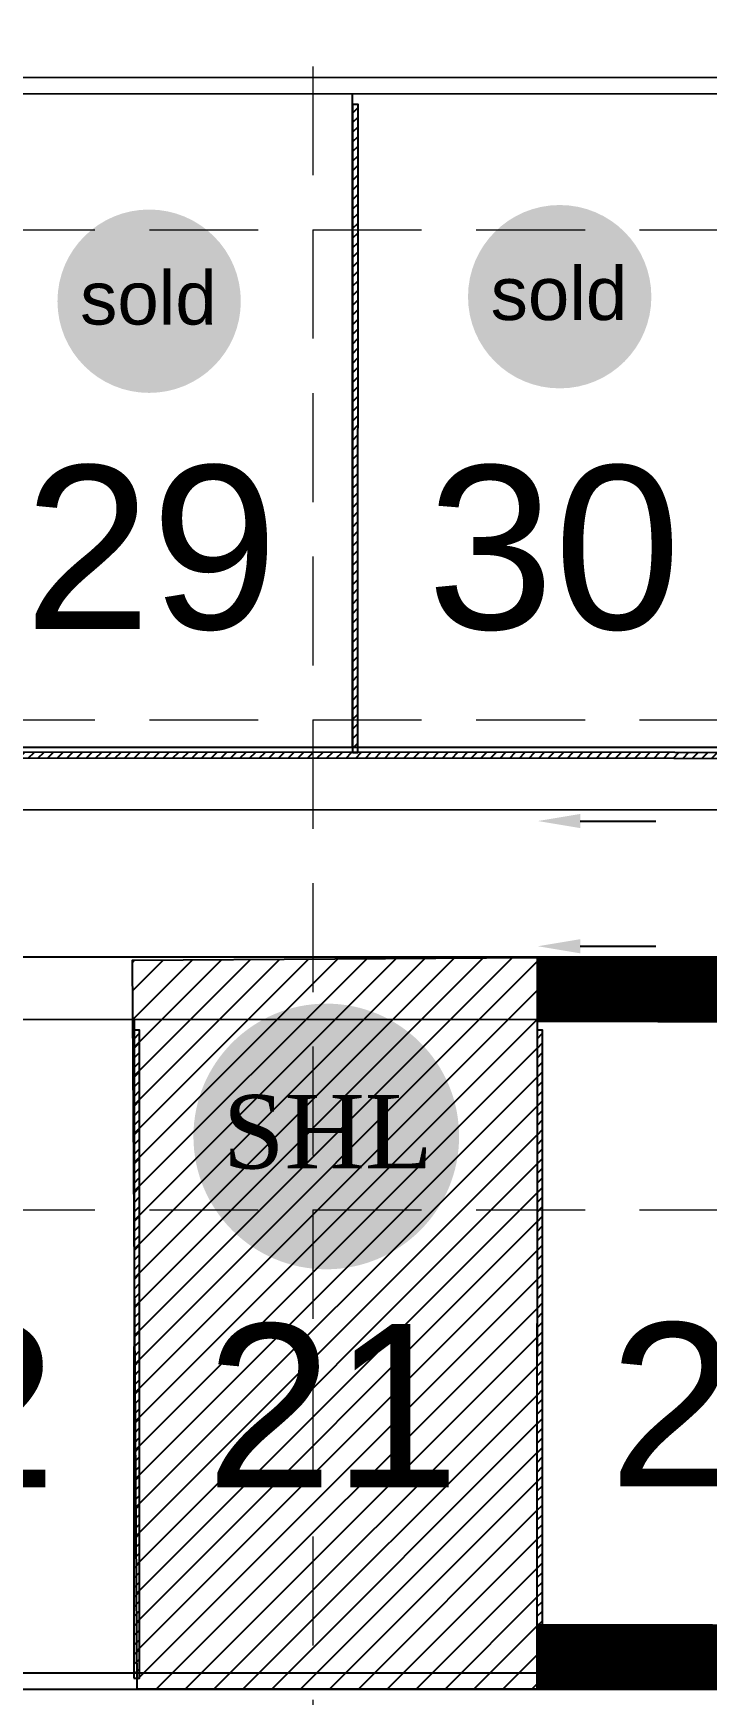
# Model space of a CAD drawing. Header units: inches. Extents: x 2468858 to 2474627, y 7110391 to 7114000.
# Drawn here: x 2472051.5 to 2472175.2, y 7112196.2 to 7112501.3 of the extents above; entities that cross this region are included whole.
import ezdxf
from ezdxf.enums import TextEntityAlignment as Align

# ---------------------------------------------------------------- set-up
doc = ezdxf.new("R2010")
doc.units = ezdxf.units.IN
doc.header["$MEASUREMENT"] = 0
doc.linetypes.add('DASHED2', pattern=[0.625, 0.5, -0.125])
doc.linetypes.add('HIDDEN', pattern=[0.375, 0.25, -0.125])
for name, color, linetype in [('100-YR_FP', 150, 'DASHED2'), ('BASE', 7, 'Continuous'), ('EROSION BLANKET', 84, 'Continuous'), ('FLOW', 250, 'Continuous'), ('fut-apvmt', 157, 'Continuous'), ('fut-arow', 157, 'Continuous'), ('fut-lotno', 157, 'Continuous'), ('fut-lots', 157, 'Continuous'), ('fut-pvmt', 157, 'Continuous'), ('fut-srow', 157, 'Continuous'), ('FUTURE', 250, 'Continuous'), ('GRID', 254, 'HIDDEN'), ('PWall 2', 7, 'Continuous'), ('SODDED LOT', 2, 'Continuous')]:
    doc.layers.add(name, color=color, linetype=linetype)
doc.styles.add('DRHorton', font='dutcheb.ttf')
doc.styles.add('ryland', font='ARIAL.TTF', dxfattribs={"height": 25})
doc.styles.get("Standard").update_dxf_attribs({"font": 'ARIAL.TTF'})
pattern_1 = [(45, (0, 0), (-2.651650429449553, 2.651650429449553), [])]
pattern_2 = [(45, (0, 0), (-0.8838834764831843, 0.8838834764831844), [])]

# ---------------------------------------------------------------- blocks, each defined once
blk = doc.blocks.new('1D')
at = {"layer": 'FLOW'}
for p, q in [((7.374988476562976, 11.5), (21.23339298212704, 11.49999999999864)), ((7.374988476562976, -11.5), (21.23339298212704, -11.50000000000227))]:
    blk.add_line(p, q, dxfattribs=at)
for points in [[(7.374988476562976, 10.20000187255755), (7.374988476562976, 12.79999812744245), (-0.4250002880862667, 11.5)], [(7.374988476562976, -12.79999812744245), (7.374988476562976, -10.20000187255755), (-0.4250002880862667, -11.5)]]:
    blk.add_solid(points, dxfattribs=at)
blk = doc.blocks.new('Sold')
h = blk.add_hatch(color=7)
h.paths.add_polyline_path([(38.78496247210744, 18.77409050585028, 1), (0.5207856342430404, 18.77409050585028, 1)])
h.paths.add_polyline_path([(2.416219880599712, 10.89449421479345), (36.58703529336928, 10.89449421479345), (36.58703529336928, 27.85845966292506), (2.416219880599712, 27.85845966292506)], flags=24)
at = {"layer": 'BASE', "color": 7, "style": 'ryland'}
blk.add_text('sold', height=11.12714691139804, dxfattribs=at).set_placement((19.50162758698563, 13.90398517682713), align=Align.CENTER)

msp = doc.modelspace()

# ---------------------------------------------------------------- hatches: boundary and pattern name
h = msp.add_hatch(color=162)
h.paths.add_polyline_path([(2472129.74196782, 7112298.711991615, 1), (2472080.955142355, 7112298.711991615, 1)])
h.paths.add_polyline_path([(2472083.371821019, 7112288.665506344), (2472126.939610667, 7112288.665506344), (2472126.939610667, 7112310.294562289), (2472083.371821019, 7112310.294562289)], flags=24)
at = {"layer": 'PWall 2'}
h = msp.add_hatch(dxfattribs=at)
h.set_pattern_fill('ANSI31', color=4, scale=10, style=0)
h.set_pattern_definition([(45, (-33.88386293267831, 170.0086364978924), (-0.8838834764831843, 0.8838834764831844), [])])
h.paths.add_polyline_path([(2472110.15504433, 7112369.213092909), (2472111.155044297, 7112369.212838187), (2472111.185356297, 7112488.212834326), (2472110.185356329, 7112488.213089048)])
h = msp.add_hatch(dxfattribs=at)
h.set_pattern_fill('ANSI31', color=4, scale=10, style=0)
h.set_pattern_definition(pattern_2)
h.paths.add_polyline_path([(2472633.822310874, 7112368.079702943), (2472633.427275538, 7112369.079803598), (2471937.226679081, 7112369.257141692), (2471936.831134301, 7112368.257242414)])
h = msp.add_hatch(dxfattribs=at)
h.set_pattern_fill('ANSI31', color=4, scale=10, style=0)
h.set_pattern_definition([(45, (-73.99999759998173, 0.01884947903454304), (-0.8838834764831843, 0.8838834764831844), [])])
h.paths.add_polyline_path([(2472070.038909663, 7112199.22330589), (2472071.03890963, 7112199.223051168), (2472071.069221629, 7112318.223047307), (2472070.069221662, 7112318.223302029)])
h = msp.add_hatch(dxfattribs=at)
h.set_pattern_fill('ANSI31', color=4, scale=10, style=0)
h.set_pattern_definition(pattern_2)
h.paths.add_polyline_path([(2472144.038907262, 7112199.204456411), (2472145.03890723, 7112199.204201689), (2472145.069219229, 7112318.204197828), (2472144.069219262, 7112318.20445255)])
at = {"layer": 'SODDED LOT'}
h = msp.add_hatch(dxfattribs=at)
h.set_pattern_fill('ANSI31', color=256, scale=30, style=0)
h.set_pattern_definition(pattern_1)
h.paths.add_polyline_path([(2473645.389732527, 7113690.662114829), (2473644.980261281, 7113704.579298063), (2473380.054956657, 7113706.216613738), (2473375.550821241, 7113692.299430504), (2473381.692825544, 7113694.755404015), (2473634.334105463, 7113693.936746178)])
h.paths.add_polyline_path([(2473661.809035309, 7113026.940515365), (2473687.470569496, 7113025.60790142), (2473728.462364588, 7113019.277967558), (2473771.120504986, 7113012.614889023), (2473800.781245369, 7113000.621337084), (2473816.111506274, 7112991.959328819), (2473817.619227148, 7112992.300124087), (2473826.575664139, 7112958.986996626), (2473778.330737143, 7112869.434752566), (2473754.227276703, 7112818.273463425), (2473704.86338264, 7112707.307095521), (2473675.949419809, 7112628.519839324), (2473649.367239338, 7112551.597371821), (2473609.353558484, 7112401.128993845), (2473621.993643042, 7112397.241045596), (2473660.238003101, 7112541.41898547), (2473686.990365984, 7112623.568564006), (2473721.047678514, 7112713.975947259), (2473756.535975297, 7112795.800357839), (2473776.214982778, 7112842.137003127), (2473803.694870643, 7112892.799998729), (2473821.263967139, 7112931.75420674), (2473838.193511305, 7112953.920266058), (2473843.824646424, 7112970.357589094), (2473841.572192376, 7112984.993566972), (2473834.364358742, 7112995.80167317), (2473821.750641833, 7113003.45741653), (2473803.505805903, 7113011.563496179), (2473780.756061879, 7113020.119912117), (2473754.177165291, 7113027.775655476), (2473717.912745276, 7113032.729363472), (2473683.74981727, 7113037.761860267), (2473675.215761692, 7113037.54026622), (2473668.455002985, 7113034.659614121), (2473663.024249125, 7113029.009084909)])
h.paths.add_polyline_path([(2473971.464658855, 7113199.839788438), (2473953.302563901, 7113211.943771617), (2473941.194500598, 7113192.085680273), (2473861.097211496, 7113065.572481684), (2473810.525347476, 7113087.499865325), (2473761.172093838, 7113101.509023178), (2473720.95832148, 7113106.990869088), (2473697.201214122, 7113110.438458554), (2473674.116111585, 7113113.73521317), (2473679.512626134, 7113105.343470139), (2473686.707984233, 7113099.948777562), (2473703.497142397, 7113097.551135438), (2473742.471973274, 7113092.15644286), (2473787.442933217, 7113083.165282688), (2473826.417764094, 7113069.978255408), (2473851.001878775, 7113058.589461925), (2473862.394522389, 7113053.194769348), (2473874.386780521, 7113053.494473512), (2473885.779424136, 7113058.289757762), (2473895.972838718, 7113069.678551245), (2473937.945742176, 7113137.711634419), (2473969.870961414, 7113198.612899031)])
h.paths.add_polyline_path([(2474189.416848989, 7113705.551672944), (2474212.712554675, 7113695.293942509), (2474173.054402458, 7113585.508445853), (2474125.455321901, 7113471.585122614), (2474078.43520281, 7113374.029138847), (2473995.236334419, 7113231.37643518), (2473980.717756049, 7113211.838787461), (2473961.731921558, 7113224.119598124), (2474019.247830035, 7113316.225651658), (2474060.011540129, 7113393.259801997), (2474123.11153083, 7113524.999362424), (2474155.499133685, 7113608.173918095)])
h.paths.add_polyline_path([(2472149.873040067, 7113580.614364911), (2472139.148570076, 7113587.251089433), (2472148.340979824, 7113599.503492412), (2472129.956160329, 7113617.371573845), (2472301.037052448, 7113620.945195421), (2472421.049006891, 7113670.46532596), (2472435.85899769, 7113657.702404355), (2472418.495562422, 7113656.681375915), (2472386.322136353, 7113644.428972937), (2472349.55251346, 7113630.645014077), (2472301.037052448, 7113613.797961084), (2472253.542959565, 7113608.182273815), (2472206.048850584, 7113607.671755188), (2472182.046466134, 7113606.650726748), (2472168.768551675, 7113602.566586546), (2472156.001313231, 7113590.314183568)])
h.paths.add_polyline_path([(2472770.944190936, 7113693.310005479), (2472783.830598921, 7113696.401701207), (2473029.187968581, 7113695.371135965), (2473046.198032273, 7113689.703022722), (2473045.682575309, 7113705.676788392), (2472771.459647899, 7113707.222640663)])
h.paths.add_polyline_path([(2472613.25566626, 7113048.108286493), (2472742.648741046, 7113047.886798215), (2472742.87030657, 7112984.098059427), (2472740.21153638, 7112975.017022381), (2472732.235258004, 7112966.821947263), (2472722.708037058, 7112964.607055664), (2472628.32199311, 7112964.828543942), (2472620.345698637, 7112967.707900377), (2472615.692870926, 7112974.131069267), (2472614.141928356, 7112982.326153199), (2472613.25566626, 7112995.17249098)])
h.paths.add_polyline_path([(2471336.502572813, 7111475.409809669), (2471335.525215156, 7111275.421962208), (2470491.65566758, 7111254.319009608), (2470479.591502068, 7111328.940815985), (2470466.019325927, 7111461.601797266), (2470553.434748502, 7111470.895737706), (2470638.396353825, 7111473.121047513)])
h.paths.add_polyline_path([(2473446.669957869, 7112356.475347456), (2473471.901222884, 7112308.470748853), (2473532.944617408, 7112257.211597308), (2473501.202056119, 7112186.425154553), (2473329.466624929, 7112103.434151486), (2473116.221671941, 7112035.902252859), (2473103.199095489, 7112106.688704428), (2473072.634820429, 7112126.647161367), (2472815.113577552, 7111934.940749092), (2472802.328841163, 7111780.662735707), (2472622.312020224, 7111675.221525958), (2472617.639440922, 7111803.674150622), (2472501.02186258, 7111721.103260465), (2472320.823848562, 7111594.383918859), (2472182.918964897, 7111519.021362038), (2472068.917578947, 7111484.097246471), (2471932.851412254, 7111463.87801703), (2471923.657763002, 7111337.048341138), (2471693.816274129, 7111327.857780699), (2471696.080720789, 7111477.568776118), (2471836.918788149, 7111477.568776118), (2471858.778358393, 7111468.515732496), (2471876.578292554, 7111467.891380405), (2471898.125588052, 7111477.880952163), (2471906.24486022, 7111490.367923471), (2471909.367655969, 7111504.103581333), (2471908.118540889, 7111517.839248009), (2471903.746613962, 7111528.765339089), (2471899.686993976, 7111538.754910847), (2471899.784287061, 7111997.707666175), (2471902.817580898, 7112006.804471558), (2471908.608402881, 7112013.144673789), (2471915.226505843, 7112016.452595808), (2471926.256650618, 7112016.452595808), (2472502.649622258, 7112016.183062139), (2472510.043268945, 7112014.973606925), (2472516.227046173, 7112010.270138641), (2472519.856654546, 7112006.238600693), (2472597.233053336, 7111900.261805157), (2472601.632957659, 7111894.002533538), (2472601.971406885, 7111890.788304878), (2472601.971406885, 7111885.882386665), (2472602.140639546, 7111880.638123489), (2472603.494452546, 7111873.533002687), (2472605.525163997, 7111864.059502408), (2472610.940432095, 7111855.262674425), (2472618.724860869, 7111847.650040586), (2472625.66315853, 7111842.744122374), (2472634.124501853, 7111839.529902527), (2472648.17031374, 7111837.161523051), (2472661.031561385, 7111839.360725639), (2472670.846717708, 7111843.928307705), (2472681.248111553, 7111852.179554768), (2472689.31751377, 7111863.682023061), (2472693.243782347, 7111876.126810323), (2472698.537852622, 7111882.815669956), (2472979.470702941, 7112088.657853922), (2473047.701133173, 7112135.28063855), (2473102.112741889, 7112161.182180669), (2473168.61581742, 7112185.356962128), (2473235.478462052, 7112199.354265083), (2473286.974207946, 7112219.373627111), (2473338.946776884, 7112250.355984651), (2473378.045397276, 7112286.581494795), (2473406.654136052, 7112322.330358708), (2473434.970834597, 7112369.644376445)])
h.paths.add_polyline_path([(2469394.724905486, 7112321.676320895), (2469408.624455795, 7112317.353478573), (2469404.609023354, 7112306.546368362), (2469398.27700456, 7112300.525261207), (2469390.555033954, 7112297.128740351), (2469383.91413698, 7112297.746287995), (2469371.404554579, 7112301.14280885), (2469261.633598829, 7112337.75058437), (2469252.632829416, 7112344.02173733), (2469246.905061208, 7112352.883145862), (2469243.904799371, 7112361.062910974), (2469244.313932571, 7112369.379003008), (2469247.041438941, 7112379.876369851), (2469254.132952285, 7112392.282348847), (2469258.633353089, 7112404.824654765), (2469259.860720493, 7112413.958725954), (2469268.320051632, 7112441.055400455), (2469285.096009874, 7112497.600902268), (2469297.506818222, 7112549.941326289), (2469306.039247956, 7112604.220294979), (2469344.047345504, 7112603.832582519), (2469331.636537156, 7112539.473248536), (2469306.039247956, 7112437.894047284), (2469285.483846126, 7112378.574895947), (2469297.11898197, 7112353.373947457)])
h.paths.add_polyline_path([(2469215.249860867, 7111699.106633643), (2469133.159785945, 7111698.798917507), (2469133.122198361, 7111837.419818805), (2469136.778737795, 7111854.071763973), (2469131.497062569, 7111869.09912977), (2469132.541562757, 7111935.145816794), (2469148.787656804, 7112051.428643761), (2469175.431265205, 7112146.923470601), (2469214.079204837, 7112259.785767239), (2469218.218491184, 7112266.725430682), (2469223.725257278, 7112271.91577831), (2469228.760029568, 7112275.218729204), (2469234.8961422, 7112277.106125937), (2469242.605637269, 7112277.420690591), (2469249.213759802, 7112276.005145244), (2469256.451228871, 7112274.117739696), (2469362.495975355, 7112239.200851651), (2469368.946761254, 7112235.111484717), (2469372.093493935, 7112231.493969169), (2469374.61088008, 7112225.045354115), (2469375.554899885, 7112217.023898166), (2469372.565503838, 7112206.800489645), (2469260.699317991, 7112244.705763931), (2469237.570864979, 7112231.808533822), (2469223.882593913, 7112159.458214063), (2469213.797885519, 7112077.451070585), (2469211.78526762, 7111997.375764284), (2469212.590317999, 7111919.312397252)])
edge = h.paths.add_edge_path()
edge.add_line((2469946.693352725, 7111538.54450183), (2469944.938068919, 7111523.504258705))
edge.add_line((2469944.938068919, 7111523.504258705), (2469929.501468153, 7111368.536078713))
edge.add_line((2469929.501468153, 7111368.536078713), (2469627.824585896, 7111363.407253159))
edge.add_line((2469627.824585896, 7111363.407253159), (2469640.137924086, 7111528.555502986))
edge.add_line((2469640.137924086, 7111528.555502986), (2469611.098240044, 7111528.957837955))
edge.add_line((2469611.098240044, 7111528.957837955), (2469563.639690367, 7111542.057650204))
edge.add_line((2469563.639690367, 7111542.057650204), (2469395.722320586, 7111608.84997947))
edge.add_line((2469395.722320586, 7111608.84997947), (2469312.312575388, 7111524.841385443))
edge.add_line((2469312.312575388, 7111524.841385443), (2469259.937199554, 7111580.219713042))
edge.add_line((2469259.937199554, 7111580.219713042), (2469329.015193574, 7111646.449177034))
edge.add_line((2469329.015193574, 7111646.449177034), (2469327.644462137, 7111656.688979689))
edge.add_line((2469327.644462137, 7111656.688979689), (2469327.34236099, 7111668.014065214))
edge.add_line((2469327.34236099, 7111668.014065214), (2469328.701824201, 7111676.31913087))
edge.add_line((2469328.701824201, 7111676.31913087), (2469331.571809244, 7111684.926192343))
edge.add_line((2469331.571809244, 7111684.926192343), (2469335.650214973, 7111692.023248289))
edge.add_line((2469335.650214973, 7111692.023248289), (2469336.858635659, 7111699.724304683))
edge.add_line((2469336.858635659, 7111699.724304683), (2469350.604390777, 7111699.875306998))
edge.add_line((2469350.604390777, 7111699.875306998), (2469349.093868944, 7111695.194270473))
edge.add_line((2469349.093868944, 7111695.194270473), (2469344.260202298, 7111688.248216842))
edge.add_line((2469344.260202298, 7111688.248216842), (2469339.879679325, 7111679.792157685))
edge.add_arc((2469382.622613292, 7111662.984783349), 45.92870819232868, 158.5342579015488, 290.6103541808063)
edge.add_arc((2469402.887360178, 7111601.899039513), 18.5547117138763, 61.36080111762749, 102.75749779923768, ccw=False)
edge.add_line((2469411.780492812, 7111618.183680091), (2469554.002781286, 7111560.868790985))
edge.add_line((2469554.002781286, 7111560.868790985), (2469580.433838745, 7111552.504944425))
edge.add_line((2469580.433838745, 7111552.504944425), (2469597.927792269, 7111547.752760883))
edge.add_line((2469597.927792269, 7111547.752760883), (2469618.844453434, 7111543.76092142))
edge.add_line((2469618.844453434, 7111543.76092142), (2469652.775771097, 7111539.882862535))
edge.add_line((2469652.775771097, 7111539.882862535), (2469702.998577661, 7111539.882862535))
edge.add_line((2469702.998577661, 7111539.882862535), (2469903.741159914, 7111540.586038681))
edge.add_line((2469903.741159914, 7111540.586038681), (2469929.647166319, 7111539.769460959))
edge.add_line((2469929.647166319, 7111539.769460959), (2469946.693352725, 7111538.54450183))
at = {"layer": 'SODDED LOT', "linetype": 'Continuous', "ltscale": 300}
h = msp.add_hatch(dxfattribs=at)
h.set_pattern_fill('ANSI31', color=256, scale=30, style=0)
h.set_pattern_definition(pattern_1)
h.paths.add_polyline_path([(2473499.250884448, 7113199.920769706), (2473457.182810623, 7113199.920769706), (2473369.804848279, 7113199.895742773), (2473369.80642898, 7113163.472679074), (2473369.638394347, 7113150.651434059), (2473369.190281332, 7113137.494265215), (2473383.305531386, 7113137.214328689), (2473498.586990355, 7113130.68038028), (2473498.819508258, 7113138.969907672), (2473499.245785915, 7113153.186059828), (2473499.298351946, 7113199.868729575)])
h.paths.add_polyline_path([(2472496.752873851, 7112937.5881522), (2472496.342294716, 7112808.985320765), (2472417.216827295, 7112809.159385161), (2472416.220738202, 7112808.080767415), (2472368.18536607, 7112808.10205848), (2472368.129514662, 7112937.636625509)])
h.paths.add_polyline_path([(2473204.750021788, 7112780.682216627), (2473205.328728537, 7112780.103765662), (2473207.478217388, 7112775.80668928), (2473208.056924137, 7112771.261710172), (2473206.899510639, 7112766.303554218), (2473199.012203961, 7112743.845257646), (2473182.985871841, 7112698.170570697), (2473174.992704738, 7112675.135200867), (2473173.617061628, 7112671.560144345), (2473171.085895661, 7112666.005044037), (2473167.729340729, 7112662.099971764), (2473163.712487022, 7112659.734930732), (2473158.925274413, 7112657.479894949), (2473154.908420706, 7112656.874878753), (2473147.204847182, 7112658.029904296), (2473130.036908567, 7112661.60496927), (2473111.968745679, 7112664.297101595), (2473092.755489457, 7112665.919144431), (2473081.142704811, 7112666.294793555), (2473081.142704811, 7112680.419281712), (2473081.207978433, 7112794.916642416), (2473152.46662629, 7112795.049485483), (2473194.525215914, 7112785.045887812), (2473200.839865346, 7112783.274934296), (2473204.746767405, 7112780.822852612)])
h.paths.add_polyline_path([(2472761.261638986, 7112788.675131323), (2472761.267016466, 7112666.570554698), (2472633.089011817, 7112666.557732726), (2472633.189572245, 7112788.465795938), (2472761.260523198, 7112788.695129204)])
edge = h.paths.add_edge_path()
edge.add_line((2472938.466409251, 7112551.460824391), (2472913.506672344, 7112547.829062128))
edge.add_line((2472913.506672344, 7112547.829062128), (2472806.366268931, 7112532.294038731))
edge.add_line((2472806.366268931, 7112532.294038731), (2472804.621470331, 7112545.521715743))
edge.add_line((2472804.621470331, 7112545.521715743), (2472803.872543864, 7112551.131518625))
edge.add_line((2472803.872543864, 7112551.131518625), (2472802.050104988, 7112577.566249307))
edge.add_line((2472802.050104988, 7112577.566249307), (2472801.032939892, 7112578.540609293))
edge.add_line((2472801.032939892, 7112578.540609293), (2472800.547819895, 7112598.669854256))
edge.add_line((2472800.547819895, 7112598.669854256), (2472801.025206859, 7112617.280037863))
edge.add_line((2472801.025206859, 7112617.280037863), (2472801.598086713, 7112625.010419092))
edge.add_arc((2472817.342486338, 7112623.843639719), 15.78757402729651, 87.19165958542669, 175.7616958682836, ccw=False)
edge.add_line((2472818.116001104, 7112639.61225312), (2472859.17210135, 7112639.325943643))
edge.add_line((2472859.17210135, 7112639.325943643), (2472915.187065159, 7112639.45430705))
edge.add_arc((2472915.232669104, 7112619.553749297), 19.90061000543274, 0.49829362806252675, 90.13129828110442, ccw=False)
edge.add_line((2472935.132526519, 7112619.726820023), (2472935.128326815, 7112607.80241151))
edge.add_line((2472935.128326815, 7112607.80241151), (2472935.199210372, 7112599.582707657))
edge.add_line((2472935.199210372, 7112599.582707657), (2472935.233381392, 7112592.458416054))
edge.add_line((2472935.233381392, 7112592.458416054), (2472935.35604063, 7112589.791691012))
edge.add_line((2472935.35604063, 7112589.791691012), (2472935.708877714, 7112578.971155388))
edge.add_line((2472935.708877714, 7112578.971155388), (2472935.920412597, 7112574.701202083))
edge.add_line((2472935.920412597, 7112574.701202083), (2472937.065707393, 7112562.271994988))
edge.add_line((2472937.065707393, 7112562.271994988), (2472938.483719468, 7112551.418817008))
edge.add_line((2472938.483719468, 7112551.418817008), (2472938.466409251, 7112551.460824391))
edge = h.paths.add_edge_path()
edge.add_line((2471965.290372266, 7112666.771801337), (2471945.841793173, 7112666.771801337))
edge.add_line((2471945.841793173, 7112666.771801337), (2471905.019357613, 7112666.694362374))
edge.add_line((2471905.019357613, 7112666.694362374), (2471897.751050041, 7112666.758649729))
edge.add_arc((2471897.931389513, 7112687.147772066), 20.38991986258097, 177.7513421682232, 269.4932385508123, ccw=False)
edge.add_line((2471877.557170793, 7112687.947799292), (2471877.663945544, 7112711.496715721))
edge.add_line((2471877.663945544, 7112711.496715721), (2471877.727421505, 7112779.916811677))
edge.add_arc((2471893.317249539, 7112779.765574075), 15.5905615974897, 97.98937836270551, 179.4441885804615, ccw=False)
edge.add_line((2471891.150324863, 7112795.204811375), (2471965.406631217, 7112795.30773369))
edge.add_line((2471965.406631217, 7112795.30773369), (2471965.148512169, 7112781.891699628))
edge.add_line((2471965.148512169, 7112781.891699628), (2471965.336878946, 7112666.734324328))
edge.add_line((2471965.336878946, 7112666.734324328), (2471965.290372266, 7112666.771801337))
h.paths.add_polyline_path([(2471738.973153136, 7112489.180897773), (2471738.907910509, 7112362.111335826), (2471849.679306307, 7112338.95049324), (2471850.881010405, 7112344.249737312), (2471852.259427489, 7112347.676584686), (2471854.344727514, 7112352.375249961), (2471858.621342957, 7112358.663687613), (2471863.528161883, 7112363.849038429), (2471867.323919021, 7112368.057400626), (2471869.112713777, 7112372.113124729), (2471869.602529385, 7112376.403938038), (2471868.901054919, 7112381.049075596), (2471865.349903391, 7112390.821387546), (2471846.062571218, 7112438.24578766), (2471845.043763434, 7112441.106836997), (2471843.830916949, 7112445.422668788), (2471843.73388985, 7112450.708347096), (2471844.672670811, 7112455.185252268), (2471852.535523128, 7112477.256751278), (2471854.390381855, 7112482.342095784), (2471857.040177824, 7112487.586366815), (2471854.766573011, 7112488.989278179), (2471738.9944306, 7112489.187270725)])
h.paths.add_polyline_path([(2472036.20761987, 7112493.126650435), (2472036.177942998, 7112488.528566218), (2472036.170024, 7112358.635685508), (2471963.208280133, 7112358.716251781), (2471962.064968961, 7112493.205069852), (2472036.254374503, 7112493.204182372)])
h.paths.add_polyline_path([(2472258.222467441, 7112493.119559048), (2472258.222467441, 7112487.976705843), (2472259.242871422, 7112358.603854561), (2472333.101972606, 7112358.583949654), (2472332.220096853, 7112493.109898195), (2472258.222405453, 7112493.119068821)])
h.paths.add_polyline_path([(2472440.06873145, 7112320.105355661), (2472440.007951977, 7112331.649449443), (2472366.161248442, 7112331.563871021), (2472366.004418185, 7112197.033578056), (2472440.078882025, 7112197.064775088), (2472440.043254282, 7112203.012192238), (2472440.113053045, 7112320.02093519)])
h.paths.add_polyline_path([(2472303.287812336, 7113176.063170855), (2472269.95566425, 7113176.063170855), (2472173.809464796, 7113176.043333566), (2472173.842427044, 7113112.039582842), (2472193.898769876, 7113112.039582842), (2472303.222740177, 7113112.102247377), (2472303.272873169, 7113175.98742233)])
h.paths.add_polyline_path([(2472005.287852777, 7113112.169247885), (2471995.422981642, 7113112.169247885), (2471872.78353361, 7113112.166931986), (2471872.841136185, 7113048.017009092), (2471896.4889384, 7113048.196533603), (2472005.209918058, 7113048.148043389), (2472005.347315, 7113112.227770847)])
edge = h.paths.add_edge_path()
edge.add_line((2472807.607475037, 7112126.621030497), (2472816.958866554, 7112133.329068659))
edge.add_line((2472816.958866554, 7112133.329068659), (2472856.163315963, 7112079.662134737))
edge.add_line((2472856.163315963, 7112079.662134737), (2472864.149757341, 7112068.758716941))
edge.add_arc((2472848.686809846, 7112055.909191599), 20.10505027937197, -53.27134564890298, 39.72617804194982, ccw=False)
edge.add_line((2472860.710153659, 7112039.795462972), (2472849.328910602, 7112031.379626055))
edge.add_line((2472849.328910602, 7112031.379626055), (2472763.808921896, 7111968.934907094))
edge.add_line((2472763.808921896, 7111968.934907094), (2472748.845223249, 7111988.432486106))
edge.add_line((2472748.845223249, 7111988.432486106), (2472705.952612796, 7112047.15078673))
edge.add_line((2472705.952612796, 7112047.15078673), (2472698.750772119, 7112048.295441437))
edge.add_line((2472698.750772119, 7112048.295441437), (2472694.755412836, 7112049.389230864))
edge.add_line((2472694.755412836, 7112049.389230864), (2472696.765815564, 7112052.543402144))
edge.add_line((2472696.765815564, 7112052.543402144), (2472698.114571274, 7112057.325532793))
edge.add_line((2472698.114571274, 7112057.325532793), (2472698.459923279, 7112059.120363746))
edge.add_line((2472698.459923279, 7112059.120363746), (2472698.535285486, 7112063.112949991))
edge.add_line((2472698.535285486, 7112063.112949991), (2472698.535285486, 7112064.594475173))
edge.add_line((2472698.535285486, 7112064.594475173), (2472697.765453484, 7112067.830125562))
edge.add_line((2472697.765453484, 7112067.830125562), (2472701.836996319, 7112067.967820186))
edge.add_line((2472701.836996319, 7112067.967820186), (2472722.980256518, 7112064.725593993))
edge.add_line((2472722.980256518, 7112064.725593993), (2472807.654245168, 7112126.587618991))
edge.add_line((2472807.654245168, 7112126.587618991), (2472807.607475037, 7112126.621030497))
h = msp.add_hatch(dxfattribs=at)
h.set_pattern_fill('ANSI31', color=256, scale=30, style=0)
h.set_pattern_definition(pattern_1)
h.paths.add_polyline_path([(2472144.105078803, 7112331.567196954), (2472144.012481801, 7112197.215149217), (2472070.622908154, 7112197.200802412), (2472069.756760596, 7112331.116946559)])

# ---------------------------------------------------------------- linework, layer by layer
at = {"layer": '100-YR_FP'}
msp.add_spline([(2471066.293918265, 7111427.945977896), (2471094.248971129, 7111429.27318628), (2471123.565412043, 7111433.414471773), (2471151.388005197, 7111439.941236279), (2471180.104016904, 7111446.118279297), (2471208.058098215, 7111450.267601039), (2471235.459121235, 7111452.906256704), (2471261.876914017, 7111454.349933939), (2471292.834783148, 7111454.265834826), (2471306.753101911, 7111453.060892524), (2471319.89973619, 7111450.021155527), (2471329.897491472, 7111441.984713472), (2471331.862823904, 7111426.140451814), (2471330.106006502, 7111411.742244132), (2471326.52191125, 7111383.467898255), (2471325.793184337, 7111368.69689481), (2471327.52099831, 7111350.311785135), (2471332.196214064, 7111338.661070155), (2471341.30987156, 7111330.376633673), (2471358.466492512, 7111325.604662533), (2471370.295068326, 7111325.056209042), (2471385.177891274, 7111325.675293662), (2471414.824410529, 7111327.708433239), (2471430.988601897, 7111328.030936352), (2471458.65219169, 7111327.542471059), (2471486.598367151, 7111326.646575428), (2471528.520939291, 7111325.348786656), (2471556.82883583, 7111324.639923117), (2471585.872225089, 7111324.133834256), (2471624.640225187, 7111324.019827204), (2471653.038547329, 7111324.723572272), (2471680.904746826, 7111327.361200325), (2471692.655922919, 7111330.615795504), (2471698.981042359, 7111335.750091809), (2471700.038908092, 7111340.571849002), (2471698.866183224, 7111369.909075577), (2471698.863637884, 7111384.906014746), (2471699.170496556, 7111399.272325946), (2471700.391532185, 7111413.55897223), (2471702.662427236, 7111425.400364905), (2471707.902134645, 7111438.869134034), (2471715.789735586, 7111448.541765368), (2471724.80228223, 7111454.163896731), (2471732.389115946, 7111456.95945362), (2471758.741001788, 7111456.931333633), (2471787.519639025, 7111456.931333633), (2471816.956104358, 7111456.931333633), (2471831.78430602, 7111456.931333633), (2471846.547773257, 7111452.612248791), (2471861.361210955, 7111448.29315831), (2471872.775815796, 7111447.429341341), (2471887.469497253, 7111449.156975278), (2471905.578707774, 7111456.931333633), (2471920.162772861, 7111457.795156241), (2471934.776622138, 7111456.931333633), (2471948.713125388, 7111459.522790179), (2471977.655287719, 7111461.250424115), (2471992.242009115, 7111462.978063691), (2472006.084907051, 7111466.433331565), (2472049.61528573, 7111472.480055984), (2472078.506459729, 7111478.526780402), (2472119.792236136, 7111488.892595303), (2472173.47776651, 7111508.04335698), (2472219.339193478, 7111526.183530236), (2472271.199279305, 7111550.37043355), (2472310.958672504, 7111575.421148193), (2472351.582392189, 7111600.471868476), (2472387.884451331, 7111623.794949182), (2472425.050836958, 7111649.709486433), (2472449.252212843, 7111670.441116234), (2472478.976504996, 7111692.433813122), (2472517.871562338, 7111717.484533405), (2472553.309276252, 7111743.399065016), (2472591.340007108, 7111771.041236204), (2472625.049058679, 7111797.819590423), (2472636.285406078, 7111804.73013745), (2472640.842884174, 7111809.62122718), (2472643.60924703, 7111812.939332942), (2472644.928755278, 7111814.232129742), (2472648.588709011, 7111813.966363264), (2472653.252011448, 7111813.808359032), (2472660.207441847, 7111813.571349869), (2472663.764190303, 7111813.887358333), (2472683.82381262, 7111823.734127674), (2472694.195824163, 7111834.099942575), (2472702.839173363, 7111844.465757475), (2472708.288521882, 7111854.831572376), (2472722.09992999, 7111864.987879044), (2472735.057709675, 7111871.013243969), (2472761.403802001, 7111885.055014515), (2472785.982777763, 7111900.493927335), (2472797.566473764, 7111909.087628992), (2472819.23997282, 7111928.450725591), (2472829.561393169, 7111938.921169433), (2472839.76469327, 7111949.674886696), (2472849.877622413, 7111960.475738443), (2472869.490675757, 7111977.869096866), (2472883.775291195, 7111988.234911766), (2472895.011638595, 7111996.87309273), (2472911.434001137, 7112008.966541567), (2472920.077350337, 7112017.604722531), (2472932.178033594, 7112028.34881798), (2472940.821373422, 7112036.156101039), (2472950.329058479, 7112040.063986268), (2472973.666089136, 7112055.612708619), (2472985.766781764, 7112063.387066974), (2472997.003129164, 7112072.025247938), (2473008.239476563, 7112079.799606293), (2473018.611497478, 7112083.254879807), (2473025.526174963, 7112082.391062838), (2473031.576516591, 7112083.254879807), (2473039.686464278, 7112085.234079062), (2473044.868762539, 7112083.845638754), (2473052.066913168, 7112083.225824705), (2473056.494851835, 7112083.667338702), (2473069.867052248, 7112089.649187151), (2473082.851699186, 7112096.760872824), (2473095.65519854, 7112104.206073124), (2473103.287236589, 7112108.156334947), (2473106.824793313, 7112109.439820096), (2473116.008312641, 7112110.077413583), (2473122.375498475, 7112108.278037606), (2473131.057947512, 7112102.742159943), (2473141.904597276, 7112092.6515592), (2473150.950526501, 7112085.696236241), (2473158.161469961, 7112082.872029069), (2473163.899311155, 7112081.937708901), (2473166.855187703, 7112081.792811029), (2473174.063741949, 7112083.477324078), (2473175.778515243, 7112084.67028183), (2473180.547524806, 7112089.168259224), (2473182.050383468, 7112090.22984883), (2473195.746109591, 7112095.873066197), (2473205.153022514, 7112100.075010113), (2473211.691802636, 7112104.201295644), (2473221.661169196, 7112111.848462971), (2473225.208416798, 7112113.901943458), (2473233.477867035, 7112116.569767907), (2473247.483557253, 7112117.503044516), (2473262.463883657, 7112117.267689973), (2473266.82870132, 7112117.233187957), (2473286.200587991, 7112119.065108474), (2473294.693140431, 7112122.286463167), (2473305.467198392, 7112132.842260344), (2473308.126662418, 7112138.303676642), (2473311.202003666, 7112148.261248296), (2473313.696672178, 7112162.585206348), (2473315.246945659, 7112177.367757348), (2473316.419029549, 7112192.235328767), (2473317.541075358, 7112206.734147544), (2473319.353769885, 7112210.524724714), (2473328.048902779, 7112218.249255977), (2473335.77792303, 7112224.042662884), (2473344.473055925, 7112230.801629148), (2473354.134319786, 7112236.595036055), (2473372.490725704, 7112253.009674858), (2473387.948747883, 7112267.493183665), (2473400.508386322, 7112280.045551198), (2473410.169650184, 7112291.748189271), (2473420.797045012, 7112306.231698078), (2473432.390561646, 7112322.646336881), (2473443.98407828, 7112340.99211132), (2473448.81470563, 7112349.682213221), (2473457.509847686, 7112367.062422661), (2473462.340475036, 7112374.786959563), (2473468.137233353, 7112381.545931468), (2473481.66300276, 7112385.408197099), (2473499.05327771, 7112382.511496466), (2473513.545178084, 7112380.580360831), (2473524.172572912, 7112377.683660197), (2473533.833836773, 7112374.786959563), (2473544.46122244, 7112373.821394566), (2473592.732957236, 7112352.748789812), (2473604.072078438, 7112348.971273227), (2473618.245975359, 7112346.138132968), (2473644.70392483, 7112343.304992709), (2473661.712597471, 7112344.249374676), (2473673.996650021, 7112350.860031519), (2473682.500986341, 7112356.526306397), (2473694.785029729, 7112361.248204948), (2473706.124150931, 7112363.136963241), (2473715.573418599, 7112363.136963241), (2473728.802384173, 7112365.970103499), (2473735.416876121, 7112373.525136669), (2473750.535695229, 7112391.468348908), (2473758.095109364, 7112401.856527977), (2473765.654523498, 7112420.744116542), (2473774.253809194, 7112428.843101317), (2473798.020396446, 7112438.344238112), (2473810.695918198, 7112444.678325548), (2473823.371430788, 7112449.428891125), (2473837.631381307, 7112452.595934844), (2473866.151291507, 7112457.346500421), (2473881.995689115, 7112462.097065998)], degree=3, dxfattribs=at)
at = {"layer": 'EROSION BLANKET', "ltscale": 300, "const_width": 12}
for points in [[(2472218.231934542, 7112325.573688654), (2472144.215251995, 7112325.668558856)], [(2472144.054965852, 7112203.155450356), (2472218.405074659, 7112203.140515945)]]:
    msp.add_lwpolyline(points, dxfattribs=at)
at = {"layer": 'fut-apvmt'}
for p, q in [((2472743.948416879, 7112492.989936111), (2471932.324437398, 7112493.196675165)), ((2472554.842784968, 7112197.038096008), (2471934.038388907, 7112197.196228981))]:
    msp.add_line(p, q, dxfattribs=at)
at = {"layer": 'fut-arow'}
for p, q in [((2472759.947652195, 7112489.985860646), (2471916.323673745, 7112490.200750825)), ((2472605.360986804, 7112200.025227971), (2471919.039153562, 7112200.200049723))]:
    msp.add_line(p, q, dxfattribs=at)
at = {"layer": 'fut-lots', "color": 7}
for p, q in [((2472110.155283331, 7112370.15137362), (2472110.185850054, 7112490.151369725)), ((2472070.069715387, 7112320.161582703), (2472070.039148664, 7112200.161586596)), ((2472144.069712986, 7112320.142733224), (2472144.039146264, 7112200.142737117))]:
    msp.add_line(p, q, dxfattribs=at)
at = {"layer": 'fut-pvmt'}
for p, q in [((2472627.367860448, 7112358.519627463), (2471938.102247898, 7112358.695199062)), ((2472661.992929287, 7112331.510806796), (2471919.572649581, 7112331.699918096))]:
    msp.add_line(p, q, dxfattribs=at)
at = {"layer": 'fut-srow', "color": 7}
for p, q in [((2472633.644338784, 7112370.018029075), (2471931.831628183, 7112370.196796704)), ((2472666.30467975, 7112320.009708123), (2471924.069720123, 7112320.198772217))]:
    msp.add_line(p, q, dxfattribs=at)
at = {"layer": 'FUTURE', "color": 7}
for p, q in [((2472741.93156645, 7112492.990425701), (2471932.741015736, 7112493.196544903)), ((2472757.930801763, 7112489.986350234), (2471916.740252086, 7112490.200620565)), ((2472633.644424317, 7112370.018004905), (2471931.831713716, 7112370.196772533)), ((2472627.36794598, 7112358.519603292), (2471938.102333432, 7112358.695174891)), ((2472661.993014819, 7112331.510782626), (2471919.572735114, 7112331.699893924)), ((2472666.304765284, 7112320.009683953), (2471924.069805657, 7112320.198748046)), ((2472070.06980092, 7112320.161558532), (2472070.054275242, 7112259.210267575)), ((2472144.069798519, 7112320.142709053), (2472144.054277643, 7112259.210267575))]:
    msp.add_line(p, q, dxfattribs=at)
at = {"layer": 'GRID', "color": 252, "linetype": 'HIDDEN', "lineweight": 0, "ltscale": 80}
for p, q in [((2472102.867820268, 7113905.225988539), (2472102.867820268, 7110754.828490639)), ((2468952.867820237, 7112465.225988525), (2474532.867820291, 7112465.225988525)), ((2468952.867820237, 7112375.225988524), (2474532.867820291, 7112375.225988524)), ((2468952.867820237, 7112285.225988523), (2474532.867820291, 7112285.225988523))]:
    msp.add_line(p, q, dxfattribs=at)
at = {"layer": 'PWall 2', "color": 4}
for points in [[(2472110.15504433, 7112369.213092909), (2472111.155044297, 7112369.212838187), (2472111.185356297, 7112488.212834326), (2472110.185356329, 7112488.213089048), (2472110.15504433, 7112369.213092909)], [(2472633.822310874, 7112368.079702943), (2472633.427275538, 7112369.079803598), (2471937.226679081, 7112369.257141692), (2471936.831134301, 7112368.257242414), (2472633.822310874, 7112368.079702943)], [(2472070.038909663, 7112199.22330589), (2472071.03890963, 7112199.223051168), (2472071.069221629, 7112318.223047307), (2472070.069221662, 7112318.223302029), (2472070.038909663, 7112199.22330589)], [(2472144.038907262, 7112199.204456411), (2472145.03890723, 7112199.204201689), (2472145.069219229, 7112318.204197828), (2472144.069219262, 7112318.20445255), (2472144.038907262, 7112199.204456411)]]:
    msp.add_lwpolyline(points, dxfattribs=at)
at = {"layer": 'SODDED LOT', "linetype": 'Continuous', "ltscale": 300}
msp.add_lwpolyline([(2472144.105078803, 7112331.567196954), (2472144.012481801, 7112197.215149217), (2472070.622908154, 7112197.200802412), (2472069.756760596, 7112331.116946559), (2472144.105078803, 7112331.567196954)], close=True, dxfattribs=at)

# ---------------------------------------------------------------- block references
at = {"layer": 'EROSION BLANKET', "xscale": 0.8800000000628643, "yscale": 0.8800000001210719, "zscale": 0.8800000000000001}
for p in [(2472055.529345816, 7112435.579039244), (2472130.921199314, 7112436.40715099)]:
    msp.add_blockref('Sold', p, dxfattribs=at)
at = {"layer": 'FLOW', "rotation": 359.9854054864092}
msp.add_blockref('1D', (2472144.622023937, 7112345.14259335), dxfattribs=at)

# ---------------------------------------------------------------- texts
at = {"layer": 'BASE', "color": 162, "style": 'DRHorton'}
msp.add_text('SHL', height=13.51407570296255, dxfattribs=at).set_placement((2472105.631844697, 7112292.833711488), align=Align.CENTER)
at = {"layer": 'fut-lotno', "color": 7}
for s, p in [('29', (2472073.170567893, 7112406.923013542)), ('30', (2472147.170565492, 7112406.904164063)), ('22', (2472032.554433242, 7112249.5091304)), ('21', (2472106.554430841, 7112249.49028092)), ('20', (2472180.55442844, 7112249.471431441))]:
    msp.add_text(s, height=30, dxfattribs=at).set_placement(p, align=Align.MIDDLE)

doc.saveas('drawing.dxf')
